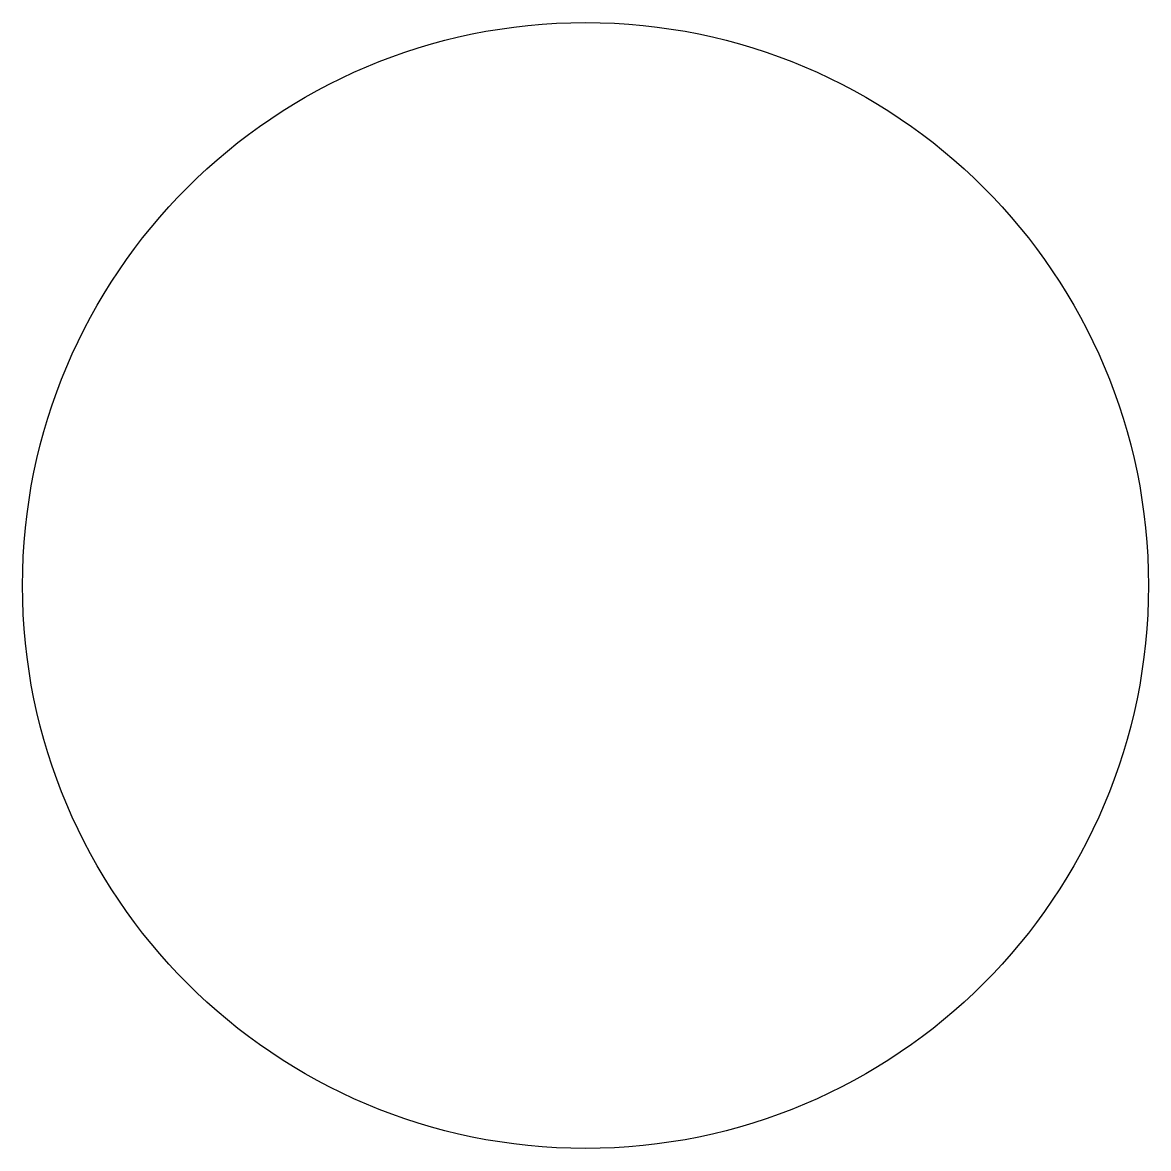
# Model space of a CAD drawing. Header units: millimetres. Extents: x -5 to 5, y -5 to 5.
import ezdxf

# ---------------------------------------------------------------- set-up
doc = ezdxf.new("R2010")
doc.units = ezdxf.units.MM

msp = doc.modelspace()

# ---------------------------------------------------------------- linework, layer by layer
msp.add_line((5, 0, -10), (5, 0, 10))
msp.add_line((5, 0, -10), (5, 0, 10))
for centre in [(0, 0, 10), (0, 0, -10), (0, 0, 10), (0, 0, -10)]:
    msp.add_circle(centre, 5)

doc.saveas('drawing.dxf')
